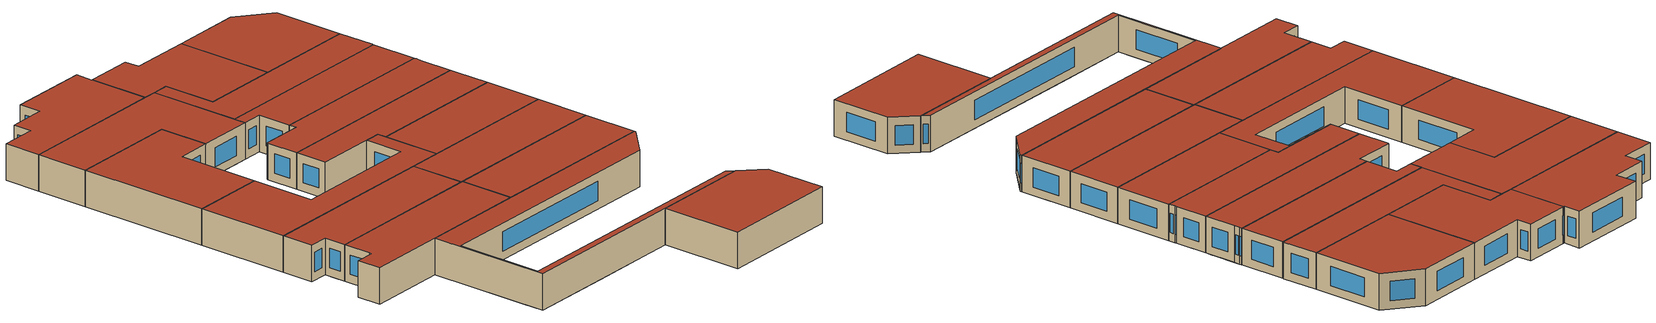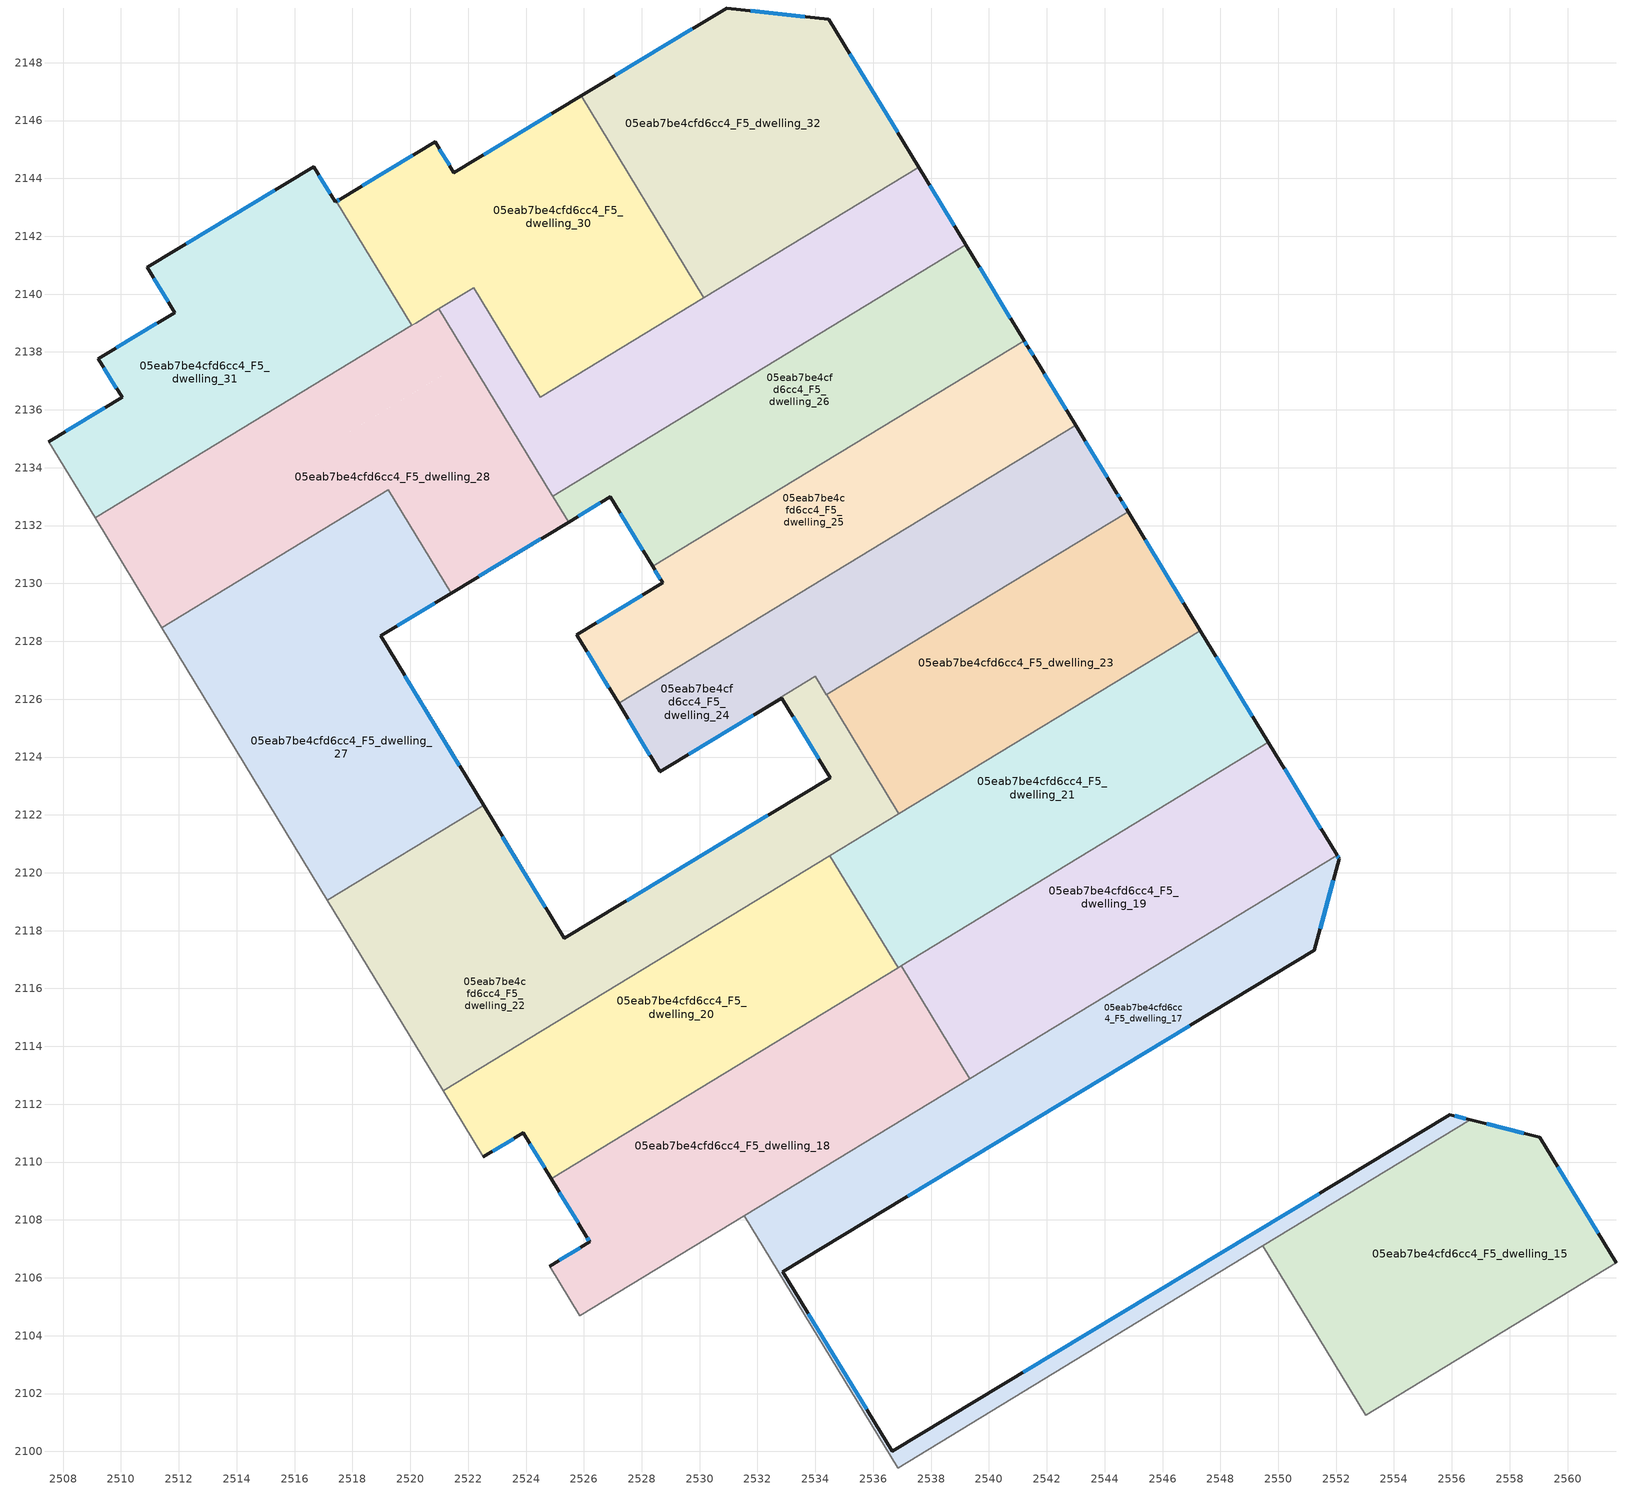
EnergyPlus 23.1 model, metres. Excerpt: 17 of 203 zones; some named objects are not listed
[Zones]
05eab7be4cfd6cc4_F5_dwelling_15
 floor to 05eab7be4cfd6cc4_F4_dwelling_16 (EU_floor_Construction): 2559.04,2110.85 2561.68,2106.51 2554.6,2102.2 2551.04,2108.05 2556.64,2111.46 z15
 floor to 05eab7be4cfd6cc4_F4_dwelling_14 (EU_floor_Construction): 2551.04,2108.05 2554.6,2102.2 2553.03,2101.25 2549.47,2107.1 z15
 wall outside (EU_wall_Construction): 2561.68,2106.51 2559.04,2110.85 2556.64,2111.46 z15:18
 wall to 05eab7be4cfd6cc4_F5_dwelling_14 (EU_wall_Construction): 2549.47,2107.1 2553.03,2101.25 z15:18
 wall to 05eab7be4cfd6cc4_F5_dwelling_13 (EU_wall_Construction): 2553.03,2101.25 2561.68,2106.51 z15:18
 wall to 05eab7be4cfd6cc4_F5_dwelling_17 (EU_wall_Construction): 2556.64,2111.46 2549.47,2107.1 z15:18
 window (EU_Window_Construction): 2558.48,2111 2557.21,2111.32 / 2561.06,2107.53 2559.66,2109.83 z15.7:17.3
 roof outside (EU_roof_Construction): 2561.68,2106.51 2559.04,2110.85 2556.64,2111.46 2549.47,2107.1 2553.03,2101.25 z18
05eab7be4cfd6cc4_F5_dwelling_17
 floor to 05eab7be4cfd6cc4_F4_dwelling_17 (EU_floor_Construction): 2535.8,2107.98 2532.87,2106.22 2535.95,2101.16 2535.84,2101.09 2532.16,2107.13 z15
 floor to 05eab7be4cfd6cc4_F4_dwelling_16 (EU_floor_Construction): 2556.64,2111.46 2551.04,2108.06 2550.76,2108.51 2555.94,2111.64 z15
 floor to 05eab7be4cfd6cc4_F4_dwelling_19 (EU_floor_Construction): 2552.03,2120.6 2552.1,2120.49 2551.25,2117.32 2538.61,2109.69 2537.39,2111.7 z15
 floor to 05eab7be4cfd6cc4_F4_dwelling_18 (EU_floor_Construction): 2537.39,2111.7 2538.61,2109.69 2535.8,2107.98 2532.16,2107.13 2531.55,2108.15 z15
 floor to 05eab7be4cfd6cc4_F4_dwelling_14 (EU_floor_Construction): 2550.76,2108.51 2551.04,2108.06 2542.78,2103.03 2542.48,2103.51 z15
 floor to 05eab7be4cfd6cc4_F4_dwelling_15 (EU_floor_Construction): 2542.48,2103.51 2542.78,2103.03 2536.85,2099.43 2535.84,2101.09 2535.95,2101.16 2536.66,2100 z15
 wall outside (EU_wall_Construction): 2556.64,2111.46 2555.94,2111.64 2536.66,2100 2532.87,2106.22 2551.25,2117.32 2552.1,2120.49 2552.03,2120.6 z15:18
 wall to 05eab7be4cfd6cc4_F5_dwelling_16 (EU_wall_Construction): 2531.55,2108.15 2536.85,2099.43 z15:18
 wall to 05eab7be4cfd6cc4_F5_dwelling_14 (EU_wall_Construction): 2536.85,2099.43 2549.47,2107.1 z15:18
 wall to 05eab7be4cfd6cc4_F5_dwelling_19 (EU_wall_Construction): 2552.03,2120.6 2539.34,2112.88 z15:18
 wall to 05eab7be4cfd6cc4_F5_dwelling_18 (EU_wall_Construction): 2539.34,2112.88 2531.55,2108.15 z15:18
 window (EU_Window_Construction): 2552.08,2120.52 2552.05,2120.58 / 2551.45,2118.06 2551.9,2119.74 / 2537.19,2108.82 2546.93,2114.71 / 2535.77,2101.46 2533.76,2104.76 / 2551.41,2108.91 2541.19,2102.73 / 2556.48,2111.51 2556.1,2111.6 z15.7:17.3
 roof outside (EU_roof_Construction): 2556.64,2111.46 2555.94,2111.64 2536.66,2100 2532.87,2106.22 2551.25,2117.32 2552.1,2120.49 2552.03,2120.6 2531.55,2108.15 2536.85,2099.43 z18
05eab7be4cfd6cc4_F5_dwelling_18
 floor to 05eab7be4cfd6cc4_F4_dwelling_18 (EU_floor_Construction): 2535.02,2115.6 2537.39,2111.7 2528.43,2106.25 2525.36,2105.53 2524.82,2106.41 2526.2,2107.24 2526.09,2107.43 2524.87,2109.43 z15
 floor to 05eab7be4cfd6cc4_F4_dwelling_19 (EU_floor_Construction): 2536.96,2116.78 2539.34,2112.88 2537.39,2111.7 2535.02,2115.6 z15
 floor to 05eab7be4cfd6cc4_F4_dwelling_17 (EU_floor_Construction): 2528.43,2106.25 2525.87,2104.69 2525.36,2105.53 z15
 wall outside (EU_wall_Construction): 2524.87,2109.43 2526.09,2107.43 2526.2,2107.24 2524.82,2106.41 z15:18
 wall to 05eab7be4cfd6cc4_F5_dwelling_19 (EU_wall_Construction): 2539.34,2112.88 2536.96,2116.78 z15:18
 wall adiabatic (EU_wall_Construction): 2524.82,2106.41 2525.87,2104.69 z15:18
 wall to 05eab7be4cfd6cc4_F5_dwelling_16 (EU_wall_Construction): 2525.87,2104.69 2531.55,2108.15 z15:18
 wall to 05eab7be4cfd6cc4_F5_dwelling_20 (EU_wall_Construction): 2536.86,2116.72 2524.87,2109.43 z15:18
 wall to 05eab7be4cfd6cc4_F5_dwelling_21 (EU_wall_Construction): 2536.96,2116.78 2536.86,2116.72 z15:18
 window (EU_Window_Construction): 2525.88,2107.04 2525.15,2106.6 / 2526.11,2107.39 2526.17,2107.28 / 2525.15,2108.96 2525.8,2107.9 z15.7:17.3
 roof outside (EU_roof_Construction): 2539.34,2112.88 2536.96,2116.78 2524.87,2109.43 2526.09,2107.43 2526.2,2107.24 2524.82,2106.41 2525.87,2104.69 z18
05eab7be4cfd6cc4_F5_dwelling_19
 floor to 05eab7be4cfd6cc4_F4_dwelling_19 (EU_floor_Construction): 2551.52,2121.44 2552.03,2120.6 2539.34,2112.88 2536.96,2116.78 2537.11,2116.87 2538.97,2113.8 z15
 floor to 05eab7be4cfd6cc4_F4_dwelling_20 (EU_floor_Construction): 2549.66,2124.5 2551.52,2121.44 2538.97,2113.8 2537.11,2116.87 z15
 wall outside (EU_wall_Construction): 2552.03,2120.6 2549.66,2124.5 z15:18
 wall to 05eab7be4cfd6cc4_F5_dwelling_21 (EU_wall_Construction): 2549.66,2124.5 2536.96,2116.78 z15:18
 window (EU_Window_Construction): 2551.47,2121.52 2550.22,2123.59 z15.7:17.3
 roof outside (EU_roof_Construction): 2552.03,2120.6 2549.66,2124.5 2536.96,2116.78 2539.34,2112.88 z18
05eab7be4cfd6cc4_F5_dwelling_20
 floor to 05eab7be4cfd6cc4_F4_dwelling_21 (EU_floor_Construction): 2534.38,2120.51 2536.26,2117.4 2524.4,2110.19 2523.91,2111.01 2522.53,2110.18 2521.14,2112.46 z15
 floor adiabatic (EU_floor_Construction): 2534.51,2120.59 2536.86,2116.72 2524.87,2109.43 2524.4,2110.19 2536.26,2117.4 2534.38,2120.51 z15
 wall outside (EU_wall_Construction): 2522.53,2110.18 2523.91,2111.01 2524.87,2109.43 z15:18
 wall adiabatic (EU_wall_Construction): 2521.14,2112.46 2522.53,2110.18 z15:18
 wall to 05eab7be4cfd6cc4_F5_dwelling_21 (EU_wall_Construction): 2536.86,2116.72 2534.51,2120.59 z15:18
 wall to 05eab7be4cfd6cc4_F5_dwelling_22 (EU_wall_Construction): 2534.51,2120.59 2521.14,2112.46 z15:18
 window (EU_Window_Construction): 2522.85,2110.37 2523.58,2110.81 / 2524.13,2110.64 2524.64,2109.8 z15.7:17.3
 roof outside (EU_roof_Construction): 2536.86,2116.72 2534.51,2120.59 2521.14,2112.46 2522.53,2110.18 2523.91,2111.01 2524.87,2109.43 z18
05eab7be4cfd6cc4_F5_dwelling_21
 floor to 05eab7be4cfd6cc4_F4_dwelling_20 (EU_floor_Construction): 2549.2,2125.27 2549.66,2124.5 2537.11,2116.87 2536.64,2117.63 z15
 floor adiabatic (EU_floor_Construction): 2547.31,2128.37 2549.2,2125.27 2536.39,2117.48 2534.51,2120.59 z15
 floor to 05eab7be4cfd6cc4_F4_dwelling_19 (EU_floor_Construction): 2536.64,2117.63 2537.11,2116.87 2536.96,2116.78 2536.86,2116.72 2536.39,2117.48 z15
 wall outside (EU_wall_Construction): 2549.66,2124.5 2547.31,2128.37 z15:18
 wall to 05eab7be4cfd6cc4_F5_dwelling_23 (EU_wall_Construction): 2547.31,2128.37 2536.89,2122.03 z15:18
 wall to 05eab7be4cfd6cc4_F5_dwelling_22 (EU_wall_Construction): 2536.89,2122.03 2534.51,2120.59 z15:18
 window (EU_Window_Construction): 2549.11,2125.41 2547.86,2127.46 z15.7:17.3
 roof outside (EU_roof_Construction): 2549.66,2124.5 2547.31,2128.37 2534.51,2120.59 2536.86,2116.72 2536.96,2116.78 z18
05eab7be4cfd6cc4_F5_dwelling_22
 floor to 05eab7be4cfd6cc4_F4_dwelling_23 (EU_floor_Construction): 2534,2126.79 2536.51,2122.65 2520.77,2113.07 2519.5,2115.16 2524.89,2118.44 2525.32,2117.74 2534.52,2123.29 2532.82,2126.07 z15
 floor to 05eab7be4cfd6cc4_F4_dwelling_25 (EU_floor_Construction): 2532.82,2126.07 2532.84,2126.03 2528.63,2123.49 2528.62,2123.51 z15
 floor to 05eab7be4cfd6cc4_F4_dwelling_27 (EU_floor_Construction): 2522.53,2122.33 2524.89,2118.44 2519.5,2115.16 2517.14,2119.05 z15
 floor adiabatic (EU_floor_Construction): 2536.51,2122.65 2536.89,2122.04 2521.14,2112.46 2520.77,2113.07 z15
 wall outside (EU_wall_Construction): 2532.84,2126.03 2534.52,2123.29 2525.32,2117.74 2522.53,2122.33 / 2532.84,2126.03 2528.63,2123.49 2528.62,2123.51 z15:18
 wall to 05eab7be4cfd6cc4_F5_dwelling_24 (EU_wall_Construction): 2534.39,2126.15 2534,2126.79 2528.62,2123.51 z15:18
 wall adiabatic (EU_wall_Construction): 2517.14,2119.05 2521.14,2112.46 z15:18
 wall to 05eab7be4cfd6cc4_F5_dwelling_27 (EU_wall_Construction): 2522.53,2122.33 2517.14,2119.05 z15:18
 wall to 05eab7be4cfd6cc4_F5_dwelling_23 (EU_wall_Construction): 2536.89,2122.04 2534.39,2126.15 z15:18
 window (EU_Window_Construction): 2524.67,2118.81 2523.19,2121.25 / 2532.36,2121.99 2527.48,2119.04 / 2533.24,2125.39 2534.12,2123.93 / 2531.85,2125.44 2529.62,2124.09 z15.7:17.3
 roof outside (EU_roof_Construction): 2536.89,2122.04 2534,2126.79 2528.62,2123.51 2528.63,2123.49 2532.84,2126.03 2534.52,2123.29 2525.32,2117.74 2522.53,2122.33 2517.14,2119.05 2521.14,2112.46 z18
05eab7be4cfd6cc4_F5_dwelling_23
 floor to 05eab7be4cfd6cc4_F4_dwelling_23 (EU_floor_Construction): 2536.56,2127.47 2538.69,2123.97 2536.51,2122.65 2534.39,2126.15 z15
 floor adiabatic (EU_floor_Construction): 2544.81,2132.48 2547.31,2128.37 2536.89,2122.04 2536.51,2122.65 2538.69,2123.97 2536.56,2127.47 z15
 wall outside (EU_wall_Construction): 2547.31,2128.37 2544.81,2132.48 z15:18
 wall to 05eab7be4cfd6cc4_F5_dwelling_24 (EU_wall_Construction): 2544.81,2132.48 2534.39,2126.15 z15:18
 window (EU_Window_Construction): 2546.72,2129.34 2545.4,2131.52 z15.7:17.3
 roof outside (EU_roof_Construction): 2547.31,2128.37 2544.81,2132.48 2534.39,2126.15 2536.89,2122.04 z18
05eab7be4cfd6cc4_F5_dwelling_24
 floor to 05eab7be4cfd6cc4_F4_dwelling_24 (EU_floor_Construction): 2544.04,2133.74 2544.81,2132.48 2536.56,2127.47 2535.79,2128.73 z15
 floor to 05eab7be4cfd6cc4_F4_dwelling_23 (EU_floor_Construction): 2535.79,2128.73 2536.56,2127.47 2534.39,2126.15 2534,2126.79 2532.82,2126.07 2532.45,2126.69 z15
 floor to 05eab7be4cfd6cc4_F4_dwelling_25 (EU_floor_Construction): 2543,2135.46 2544.04,2133.74 2532.45,2126.69 2532.82,2126.07 2528.62,2123.51 2527.2,2125.85 z15
 wall outside (EU_wall_Construction): 2527.2,2125.85 2528.62,2123.51 / 2544.81,2132.48 2544.52,2132.95 2544.42,2133.12 2543,2135.46 z15:18
 wall to 05eab7be4cfd6cc4_F5_dwelling_25 (EU_wall_Construction): 2543,2135.46 2527.2,2125.85 z15:18
 window (EU_Window_Construction): 2527.53,2125.3 2528.28,2124.06 / 2544.09,2133.67 2543.33,2134.91 / 2544.5,2132.99 2544.44,2133.08 / 2544.74,2132.59 2544.59,2132.84 z15.7:17.3
 roof outside (EU_roof_Construction): 2544.81,2132.48 2544.52,2132.95 2544.42,2133.12 2543,2135.46 2527.2,2125.85 2528.62,2123.51 2534,2126.79 2534.39,2126.15 z18
05eab7be4cfd6cc4_F5_dwelling_25
 floor to 05eab7be4cfd6cc4_F4_dwelling_25 (EU_floor_Construction): 2542.66,2136.01 2543,2135.46 2527.2,2125.85 2526.71,2126.66 2542.51,2136.27 2542.58,2136.15 z15
 floor to 05eab7be4cfd6cc4_F4_dwelling_26 (EU_floor_Construction): 2541.56,2137.82 2542.51,2136.27 2526.71,2126.66 2525.78,2128.19 2525.76,2128.22 2528.72,2130.02 2528.38,2130.59 2541.22,2138.39 2541.26,2138.32 2541.34,2138.18 z15
 wall outside (EU_wall_Construction): 2528.38,2130.59 2528.72,2130.02 2525.76,2128.22 2525.78,2128.19 2527.2,2125.85 / 2543,2135.46 2541.58,2137.8 2541.34,2138.18 2541.22,2138.39 z15:18
 wall to 05eab7be4cfd6cc4_F5_dwelling_26 (EU_wall_Construction): 2541.22,2138.39 2528.38,2130.59 z15:18
 window (EU_Window_Construction): 2528.46,2130.45 2528.64,2130.15 / 2541.31,2138.23 2541.25,2138.34 / 2541.52,2137.89 2541.4,2138.09 / 2542.67,2136.01 2541.91,2137.25 / 2526.11,2127.64 2526.86,2126.4 / 2528.03,2129.59 2526.45,2128.64 z15.7:17.3
 roof outside (EU_roof_Construction): 2543,2135.46 2541.58,2137.8 2541.34,2138.18 2541.22,2138.39 2528.38,2130.59 2528.72,2130.02 2525.76,2128.22 2525.78,2128.19 2527.2,2125.85 z18
05eab7be4cfd6cc4_F5_dwelling_26
 floor to 05eab7be4cfd6cc4_F4_dwelling_29 (EU_floor_Construction): 2539.2,2141.7 2540.54,2139.5 2527.7,2131.7 2526.91,2133 2525.47,2132.12 2524.92,2133.02 z15
 floor to 05eab7be4cfd6cc4_F4_dwelling_26 (EU_floor_Construction): 2540.54,2139.5 2541.22,2138.39 2528.38,2130.59 2527.7,2131.7 z15
 wall outside (EU_wall_Construction): 2525.47,2132.12 2526.91,2133 2528.38,2130.59 / 2541.22,2138.39 2539.2,2141.7 z15:18
 wall to 05eab7be4cfd6cc4_F5_dwelling_29 (EU_wall_Construction): 2539.2,2141.7 2524.92,2133.02 z15:18
 wall to 05eab7be4cfd6cc4_F5_dwelling_28 (EU_wall_Construction): 2524.92,2133.02 2525.47,2132.12 z15:18
 window (EU_Window_Construction): 2525.81,2132.33 2526.57,2132.79 / 2540.74,2139.17 2539.68,2140.93 / 2527.26,2132.43 2528.03,2131.15 z15.7:17.3
 roof outside (EU_roof_Construction): 2541.22,2138.39 2539.2,2141.7 2524.92,2133.02 2525.47,2132.12 2526.91,2133 2528.38,2130.59 z18
05eab7be4cfd6cc4_F5_dwelling_27
 floor to 05eab7be4cfd6cc4_F4_dwelling_27 (EU_floor_Construction): 2521.33,2129.61 2518.97,2128.19 2522.53,2122.33 2517.14,2119.05 2512.39,2126.86 z15
 floor to 05eab7be4cfd6cc4_F4_dwelling_28 (EU_floor_Construction): 2519.24,2133.24 2521.41,2129.66 2521.33,2129.61 2512.39,2126.86 2511.41,2128.47 z15
 wall outside (EU_wall_Construction): 2522.53,2122.33 2518.97,2128.19 2521.41,2129.66 z15:18
 wall to 05eab7be4cfd6cc4_F5_dwelling_28 (EU_wall_Construction): 2521.41,2129.66 2519.24,2133.24 2511.41,2128.47 z15:18
 wall adiabatic (EU_wall_Construction): 2511.41,2128.47 2517.14,2119.05 z15:18
 window (EU_Window_Construction): 2519.55,2128.54 2520.84,2129.32 / 2521.7,2123.71 2519.81,2126.81 z15.7:17.3
 roof outside (EU_roof_Construction): 2522.53,2122.33 2518.97,2128.19 2521.41,2129.66 2519.24,2133.24 2511.41,2128.47 2517.14,2119.05 z18
05eab7be4cfd6cc4_F5_dwelling_28
 floor to 05eab7be4cfd6cc4_F4_dwelling_28 (EU_floor_Construction): 2521.03,2137.15 2524.46,2131.51 2521.41,2129.66 2519.24,2133.24 2511.41,2128.47 2510.16,2130.54 z15
 floor to 05eab7be4cfd6cc4_F4_dwelling_31 (EU_floor_Construction): 2516.59,2136.81 2517.64,2135.08 2510.16,2130.54 2509.11,2132.26 z15
 floor to 05eab7be4cfd6cc4_F4_dwelling_29 (EU_floor_Construction): 2522.04,2137.76 2524.9,2133.06 2524.92,2133.02 2525.47,2132.12 2524.46,2131.51 2521.03,2137.15 z15
 floor to 05eab7be4cfd6cc4_F4_dwelling_33 (EU_floor_Construction): 2520.99,2139.49 2522.04,2137.76 2517.64,2135.08 2516.59,2136.81 2520.12,2138.96 2520.18,2139 z15
 wall outside (EU_wall_Construction): 2521.41,2129.66 2525.47,2132.12 z15:18
 wall adiabatic (EU_wall_Construction): 2509.11,2132.26 2511.41,2128.47 z15:18
 wall to 05eab7be4cfd6cc4_F5_dwelling_31 (EU_wall_Construction): 2520.05,2138.92 2509.11,2132.26 z15:18
 wall to 05eab7be4cfd6cc4_F5_dwelling_29 (EU_wall_Construction): 2524.92,2133.02 2524.9,2133.06 2520.99,2139.49 z15:18
 wall to 05eab7be4cfd6cc4_F5_dwelling_30 (EU_wall_Construction): 2520.99,2139.49 2520.18,2139 2520.05,2138.92 z15:18
 window (EU_Window_Construction): 2522.36,2130.24 2524.52,2131.55 z15.7:17.3
 roof outside (EU_roof_Construction): 2525.47,2132.12 2520.99,2139.49 2509.11,2132.26 2511.41,2128.47 2519.24,2133.24 2521.41,2129.66 z18
05eab7be4cfd6cc4_F5_dwelling_29
 floor to 05eab7be4cfd6cc4_F4_dwelling_29 (EU_floor_Construction): 2538.55,2142.77 2539.2,2141.7 2524.92,2133.02 2524.9,2133.06 2522.04,2137.76 2523.12,2138.42 2523.24,2138.49 2525.47,2134.82 z15
 floor to 05eab7be4cfd6cc4_F4_dwelling_30 (EU_floor_Construction): 2537.57,2144.38 2538.55,2142.78 2525.47,2134.82 2523.24,2138.49 2524.49,2136.43 z15
 floor to 05eab7be4cfd6cc4_F4_dwelling_32 (EU_floor_Construction): 2522.19,2140.22 2523.24,2138.49 2523.2,2138.47 2522.16,2140.19 z15
 floor to 05eab7be4cfd6cc4_F4_dwelling_33 (EU_floor_Construction): 2522.16,2140.19 2523.2,2138.47 2523.12,2138.42 2522.04,2137.76 2520.99,2139.49 z15
 wall outside (EU_wall_Construction): 2539.2,2141.7 2539.18,2141.75 2537.57,2144.38 z15:18
 wall to 05eab7be4cfd6cc4_F5_dwelling_30 (EU_wall_Construction): 2530.15,2139.87 2524.49,2136.43 2522.19,2140.22 2520.99,2139.49 z15:18
 wall to 05eab7be4cfd6cc4_F5_dwelling_32 (EU_wall_Construction): 2537.57,2144.38 2530.15,2139.87 z15:18
 window (EU_Window_Construction): 2538.8,2142.37 2537.95,2143.77 z15.7:17.3
 roof outside (EU_roof_Construction): 2539.2,2141.7 2539.18,2141.75 2537.57,2144.38 2524.49,2136.43 2522.19,2140.22 2520.99,2139.49 2524.9,2133.06 2524.92,2133.02 z18
05eab7be4cfd6cc4_F5_dwelling_30
 floor to 05eab7be4cfd6cc4_F4_dwelling_32 (EU_floor_Construction): 2525.91,2146.85 2528.9,2141.93 2523.24,2138.49 2522.19,2140.22 2522.16,2140.19 2520.97,2142.15 2522.27,2142.95 2521.51,2144.2 z15
 floor to 05eab7be4cfd6cc4_F4_dwelling_30 (EU_floor_Construction): 2528.9,2141.93 2530.15,2139.87 2524.49,2136.43 2523.24,2138.49 z15
 floor to 05eab7be4cfd6cc4_F4_dwelling_33 (EU_floor_Construction): 2520.86,2145.27 2522.26,2142.94 2520.97,2142.15 2522.16,2140.19 2520.18,2139 2520.05,2138.92 2517.45,2143.21 2517.57,2143.28 z15
 wall outside (EU_wall_Construction): 2525.91,2146.85 2521.51,2144.2 2520.86,2145.27 2517.57,2143.28 2517.45,2143.21 z15:18
 wall to 05eab7be4cfd6cc4_F5_dwelling_32 (EU_wall_Construction): 2530.15,2139.87 2525.91,2146.85 z15:18
 wall to 05eab7be4cfd6cc4_F5_dwelling_31 (EU_wall_Construction): 2517.45,2143.21 2520.05,2138.92 z15:18
 window (EU_Window_Construction): 2520.09,2144.8 2518.34,2143.75 / 2521.36,2144.45 2521.01,2145.02 / 2524.87,2146.23 2522.54,2144.82 / 2517.54,2143.27 2517.48,2143.23 z15.7:17.3
 roof outside (EU_roof_Construction): 2530.15,2139.87 2525.91,2146.85 2521.51,2144.2 2520.86,2145.27 2517.57,2143.28 2517.45,2143.21 2520.05,2138.92 2520.18,2139 2522.19,2140.22 2524.49,2136.43 z18
05eab7be4cfd6cc4_F5_dwelling_31
 floor to 05eab7be4cfd6cc4_F4_dwelling_31 (EU_floor_Construction): 2513.23,2142.33 2516.59,2136.81 2509.11,2132.26 2507.51,2134.9 2510.04,2136.43 2509.22,2137.77 2511.86,2139.36 2510.91,2140.92 z15
 floor to 05eab7be4cfd6cc4_F4_dwelling_33 (EU_floor_Construction): 2517.45,2143.21 2520.05,2138.92 2516.59,2136.81 2513.23,2142.33 2516.67,2144.4 2517.41,2143.18 z15
 wall outside (EU_wall_Construction): 2517.45,2143.21 2517.41,2143.18 2516.67,2144.4 2510.91,2140.92 2511.86,2139.36 2509.22,2137.77 2510.04,2136.43 2507.51,2134.9 z15:18
 wall adiabatic (EU_wall_Construction): 2507.51,2134.9 2509.11,2132.26 z15:18
 window (EU_Window_Construction): 2509.44,2136.07 2508.1,2135.26 / 2509.41,2137.46 2509.84,2136.74 / 2511.24,2138.99 2509.84,2138.14 / 2511.13,2140.55 2511.63,2139.73 / 2515.32,2143.59 2512.26,2141.74 / 2517.23,2143.47 2516.84,2144.12 z15.7:17.3
 roof outside (EU_roof_Construction): 2520.05,2138.92 2517.45,2143.21 2517.41,2143.18 2516.67,2144.4 2510.91,2140.92 2511.86,2139.36 2509.22,2137.77 2510.04,2136.43 2507.51,2134.9 2509.11,2132.26 z18
05eab7be4cfd6cc4_F5_dwelling_32
 floor to 05eab7be4cfd6cc4_F4_dwelling_30 (EU_floor_Construction): 2536.32,2146.45 2537.57,2144.38 2530.15,2139.87 2528.9,2141.93 z15
 floor to 05eab7be4cfd6cc4_F4_dwelling_32 (EU_floor_Construction): 2534.46,2149.5 2536.32,2146.45 2528.9,2141.93 2525.91,2146.85 2530.93,2149.89 z15
 wall outside (EU_wall_Construction): 2537.57,2144.38 2534.46,2149.5 2530.93,2149.89 2525.91,2146.85 z15:18
 window (EU_Window_Construction): 2529.75,2149.18 2527.09,2147.57 / 2533.63,2149.59 2531.76,2149.8 / 2536.84,2145.59 2535.19,2148.3 z15.7:17.3
 roof outside (EU_roof_Construction): 2537.57,2144.38 2534.46,2149.5 2530.93,2149.89 2525.91,2146.85 2530.15,2139.87 z18
[Building]
EU S2 Campaign: North Axis=0; Terrain=City; Solar Distribution=FullExterior
[Site:Location]
Budapest.Ferenc.Liszt.Intl.AP: Latitude=47.437; Longitude=19.256; Time Zone=1; Elevation=185
[SizingPeriod:WeatherFileDays]
AnnualSizingPeriod: Begin Month=1; Begin Day of Month=1; End Month=12; End Day of Month=31; Day of Week for Start Day=Monday; Use Weather File Daylight Saving Period=No; Use Weather File Rain and Snow Indicators=No
[MATERIAL]
EU_InternalMass_Material: Roughness=MediumRough; Thickness=0.1; Conductivity=1; Density=1800; Specific Heat=900; Thermal Absorptance=0.9; Solar Absorptance=0.7; Visible Absorptance=0.7
[MATERIAL:NOMASS] Roughness=MediumRough; Thermal Absorptance=0.9; Solar Absorptance=0.7; Visible Absorptance=0.7
Name | Thermal Resistance
EU_wall_NoMass | 0.832559
EU_roof_NoMass | 1.39638
EU_floor_NoMass | 0.872794
[WINDOWMATERIAL:SIMPLEGLAZINGSYSTEM]
EU_Window_SimpleGlazing: UFactor=2.79869; Solar Heat Gain Coefficient=0.75; Visible Transmittance=0.75
[CONSTRUCTION]
EU_wall_Construction: EU_wall_NoMass
EU_roof_Construction: EU_roof_NoMass
EU_floor_Construction: EU_floor_NoMass
EU_Window_Construction: EU_Window_SimpleGlazing
EU_InternalMass_Construction: EU_InternalMass_Material
[ZONE] Type=1; Multiplier=1; Ceiling Height=autocalculate; Floor Area=autocalculate; Part of Total Floor Area=Yes
Name | Volume
05eab7be4cfd6cc4_F5_dwelling_15 | 203.472
05eab7be4cfd6cc4_F5_dwelling_17 | 203.461
05eab7be4cfd6cc4_F5_dwelling_18 | 203.495
05eab7be4cfd6cc4_F5_dwelling_19 | 203.513
05eab7be4cfd6cc4_F5_dwelling_20 | 203.446
05eab7be4cfd6cc4_F5_dwelling_21 | 203.455
05eab7be4cfd6cc4_F5_dwelling_22 | 244.239
05eab7be4cfd6cc4_F5_dwelling_23 | 176.078
05eab7be4cfd6cc4_F5_dwelling_24 | 179.121
05eab7be4cfd6cc4_F5_dwelling_25 | 183.638
05eab7be4cfd6cc4_F5_dwelling_26 | 179.919
05eab7be4cfd6cc4_F5_dwelling_27 | 244.572
05eab7be4cfd6cc4_F5_dwelling_28 | 244.441
05eab7be4cfd6cc4_F5_dwelling_29 | 175.969
05eab7be4cfd6cc4_F5_dwelling_30 | 205.757
05eab7be4cfd6cc4_F5_dwelling_31 | 201.22
05eab7be4cfd6cc4_F5_dwelling_32 | 203.498
[INTERNALMASS] Construction=EU_InternalMass_Construction
Name | Zone or ZoneList | Surface Area
05eab7be4cfd6cc4_F5_dwelling_15_EU_InternalMass | 05eab7be4cfd6cc4_F5_dwelling_15 | 67.8269
05eab7be4cfd6cc4_F5_dwelling_17_EU_InternalMass | 05eab7be4cfd6cc4_F5_dwelling_17 | 67.8307
05eab7be4cfd6cc4_F5_dwelling_18_EU_InternalMass | 05eab7be4cfd6cc4_F5_dwelling_18 | 67.8299
05eab7be4cfd6cc4_F5_dwelling_19_EU_InternalMass | 05eab7be4cfd6cc4_F5_dwelling_19 | 67.8379
05eab7be4cfd6cc4_F5_dwelling_20_EU_InternalMass | 05eab7be4cfd6cc4_F5_dwelling_20 | 67.8146
05eab7be4cfd6cc4_F5_dwelling_21_EU_InternalMass | 05eab7be4cfd6cc4_F5_dwelling_21 | 67.8237
05eab7be4cfd6cc4_F5_dwelling_22_EU_InternalMass | 05eab7be4cfd6cc4_F5_dwelling_22 | 81.4047
05eab7be4cfd6cc4_F5_dwelling_23_EU_InternalMass | 05eab7be4cfd6cc4_F5_dwelling_23 | 58.6837
05eab7be4cfd6cc4_F5_dwelling_24_EU_InternalMass | 05eab7be4cfd6cc4_F5_dwelling_24 | 59.7166
05eab7be4cfd6cc4_F5_dwelling_25_EU_InternalMass | 05eab7be4cfd6cc4_F5_dwelling_25 | 61.205
05eab7be4cfd6cc4_F5_dwelling_26_EU_InternalMass | 05eab7be4cfd6cc4_F5_dwelling_26 | 59.96
05eab7be4cfd6cc4_F5_dwelling_27_EU_InternalMass | 05eab7be4cfd6cc4_F5_dwelling_27 | 81.5327
05eab7be4cfd6cc4_F5_dwelling_28_EU_InternalMass | 05eab7be4cfd6cc4_F5_dwelling_28 | 81.4799
05eab7be4cfd6cc4_F5_dwelling_29_EU_InternalMass | 05eab7be4cfd6cc4_F5_dwelling_29 | 58.6762
05eab7be4cfd6cc4_F5_dwelling_30_EU_InternalMass | 05eab7be4cfd6cc4_F5_dwelling_30 | 68.5845
05eab7be4cfd6cc4_F5_dwelling_31_EU_InternalMass | 05eab7be4cfd6cc4_F5_dwelling_31 | 67.0722
05eab7be4cfd6cc4_F5_dwelling_32_EU_InternalMass | 05eab7be4cfd6cc4_F5_dwelling_32 | 67.836
[OTHEREQUIPMENT] Fuel Type=Electricity; Design Level Calculation Method=Watts/Area; Power per Zone Floor Area=1; Fraction Latent=0; Fraction Radiant=0; Fraction Lost=0; Carbon Dioxide Generation Rate=0; EndUse Subcategory=EU_Step8_InternalGains
Name | Zone or ZoneList or Space or SpaceList | Schedule
EU_Step8_InternalGain_05eab7be4cfd6cc4_F5_dwelling_15_f000 | 05eab7be4cfd6cc4_F5_dwelling_15 | EU_Step8_GainSchedule_05eab7be4cfd6cc4_F5_dwelling_15_f000
EU_Step8_InternalGain_05eab7be4cfd6cc4_F5_dwelling_17_f000 | 05eab7be4cfd6cc4_F5_dwelling_17 | EU_Step8_GainSchedule_05eab7be4cfd6cc4_F5_dwelling_17_f000
EU_Step8_InternalGain_05eab7be4cfd6cc4_F5_dwelling_18_f000 | 05eab7be4cfd6cc4_F5_dwelling_18 | EU_Step8_GainSchedule_05eab7be4cfd6cc4_F5_dwelling_18_f000
EU_Step8_InternalGain_05eab7be4cfd6cc4_F5_dwelling_19_f000 | 05eab7be4cfd6cc4_F5_dwelling_19 | EU_Step8_GainSchedule_05eab7be4cfd6cc4_F5_dwelling_19_f000
EU_Step8_InternalGain_05eab7be4cfd6cc4_F5_dwelling_20_f000 | 05eab7be4cfd6cc4_F5_dwelling_20 | EU_Step8_GainSchedule_05eab7be4cfd6cc4_F5_dwelling_20_f000
EU_Step8_InternalGain_05eab7be4cfd6cc4_F5_dwelling_21_f000 | 05eab7be4cfd6cc4_F5_dwelling_21 | EU_Step8_GainSchedule_05eab7be4cfd6cc4_F5_dwelling_21_f000
EU_Step8_InternalGain_05eab7be4cfd6cc4_F5_dwelling_22_f000 | 05eab7be4cfd6cc4_F5_dwelling_22 | EU_Step8_GainSchedule_05eab7be4cfd6cc4_F5_dwelling_22_f000
EU_Step8_InternalGain_05eab7be4cfd6cc4_F5_dwelling_23_f000 | 05eab7be4cfd6cc4_F5_dwelling_23 | EU_Step8_GainSchedule_05eab7be4cfd6cc4_F5_dwelling_23_f000
EU_Step8_InternalGain_05eab7be4cfd6cc4_F5_dwelling_24_f000 | 05eab7be4cfd6cc4_F5_dwelling_24 | EU_Step8_GainSchedule_05eab7be4cfd6cc4_F5_dwelling_24_f000
EU_Step8_InternalGain_05eab7be4cfd6cc4_F5_dwelling_25_f000 | 05eab7be4cfd6cc4_F5_dwelling_25 | EU_Step8_GainSchedule_05eab7be4cfd6cc4_F5_dwelling_25_f000
EU_Step8_InternalGain_05eab7be4cfd6cc4_F5_dwelling_26_f000 | 05eab7be4cfd6cc4_F5_dwelling_26 | EU_Step8_GainSchedule_05eab7be4cfd6cc4_F5_dwelling_26_f000
EU_Step8_InternalGain_05eab7be4cfd6cc4_F5_dwelling_27_f000 | 05eab7be4cfd6cc4_F5_dwelling_27 | EU_Step8_GainSchedule_05eab7be4cfd6cc4_F5_dwelling_27_f000
EU_Step8_InternalGain_05eab7be4cfd6cc4_F5_dwelling_28_f000 | 05eab7be4cfd6cc4_F5_dwelling_28 | EU_Step8_GainSchedule_05eab7be4cfd6cc4_F5_dwelling_28_f000
EU_Step8_InternalGain_05eab7be4cfd6cc4_F5_dwelling_29_f000 | 05eab7be4cfd6cc4_F5_dwelling_29 | EU_Step8_GainSchedule_05eab7be4cfd6cc4_F5_dwelling_29_f000
EU_Step8_InternalGain_05eab7be4cfd6cc4_F5_dwelling_30_f000 | 05eab7be4cfd6cc4_F5_dwelling_30 | EU_Step8_GainSchedule_05eab7be4cfd6cc4_F5_dwelling_30_f000
EU_Step8_InternalGain_05eab7be4cfd6cc4_F5_dwelling_31_f000 | 05eab7be4cfd6cc4_F5_dwelling_31 | EU_Step8_GainSchedule_05eab7be4cfd6cc4_F5_dwelling_31_f000
EU_Step8_InternalGain_05eab7be4cfd6cc4_F5_dwelling_32_f000 | 05eab7be4cfd6cc4_F5_dwelling_32 | EU_Step8_GainSchedule_05eab7be4cfd6cc4_F5_dwelling_32_f000
[ZONEVENTILATION:DESIGNFLOWRATE] Schedule=EU_AlwaysOn; Design Flow Rate Calculation Method=AirChanges/Hour; Air Changes per Hour=0.475469; Ventilation Type=Natural; Fan Pressure Rise=0; Fan Total Efficiency=1; Constant Term Coefficient=1; Temperature Term Coefficient=0; Velocity Term Coefficient=0; Velocity Squared Term Coefficient=0; Minimum Indoor Temperature=-100; Maximum Indoor Temperature=100; Delta Temperature=-100; Minimum Outdoor Temperature=-100; Maximum Outdoor Temperature=100; Maximum Wind Speed=40
Name | Zone or ZoneList or Space or SpaceList
EU_ConstantAir_05eab7be4cfd6cc4_F5_dwelling_15 | 05eab7be4cfd6cc4_F5_dwelling_15
EU_ConstantAir_05eab7be4cfd6cc4_F5_dwelling_17 | 05eab7be4cfd6cc4_F5_dwelling_17
EU_ConstantAir_05eab7be4cfd6cc4_F5_dwelling_18 | 05eab7be4cfd6cc4_F5_dwelling_18
EU_ConstantAir_05eab7be4cfd6cc4_F5_dwelling_19 | 05eab7be4cfd6cc4_F5_dwelling_19
EU_ConstantAir_05eab7be4cfd6cc4_F5_dwelling_20 | 05eab7be4cfd6cc4_F5_dwelling_20
EU_ConstantAir_05eab7be4cfd6cc4_F5_dwelling_21 | 05eab7be4cfd6cc4_F5_dwelling_21
EU_ConstantAir_05eab7be4cfd6cc4_F5_dwelling_22 | 05eab7be4cfd6cc4_F5_dwelling_22
EU_ConstantAir_05eab7be4cfd6cc4_F5_dwelling_23 | 05eab7be4cfd6cc4_F5_dwelling_23
EU_ConstantAir_05eab7be4cfd6cc4_F5_dwelling_24 | 05eab7be4cfd6cc4_F5_dwelling_24
EU_ConstantAir_05eab7be4cfd6cc4_F5_dwelling_25 | 05eab7be4cfd6cc4_F5_dwelling_25
EU_ConstantAir_05eab7be4cfd6cc4_F5_dwelling_26 | 05eab7be4cfd6cc4_F5_dwelling_26
EU_ConstantAir_05eab7be4cfd6cc4_F5_dwelling_27 | 05eab7be4cfd6cc4_F5_dwelling_27
EU_ConstantAir_05eab7be4cfd6cc4_F5_dwelling_28 | 05eab7be4cfd6cc4_F5_dwelling_28
EU_ConstantAir_05eab7be4cfd6cc4_F5_dwelling_29 | 05eab7be4cfd6cc4_F5_dwelling_29
EU_ConstantAir_05eab7be4cfd6cc4_F5_dwelling_30 | 05eab7be4cfd6cc4_F5_dwelling_30
EU_ConstantAir_05eab7be4cfd6cc4_F5_dwelling_31 | 05eab7be4cfd6cc4_F5_dwelling_31
EU_ConstantAir_05eab7be4cfd6cc4_F5_dwelling_32 | 05eab7be4cfd6cc4_F5_dwelling_32
[HVACTEMPLATE:ZONE:IDEALLOADSAIRSYSTEM] System Availability Schedule=EU_AlwaysOn; Maximum Heating Supply Air Temperature=50; Minimum Cooling Supply Air Temperature=13; Maximum Heating Supply Air Humidity Ratio=0.0156; Minimum Cooling Supply Air Humidity Ratio=0.0077; Heating Limit=NoLimit; Cooling Limit=NoLimit; Heating Availability Schedule=EU_AlwaysOn; Cooling Availability Schedule=EU_CoolingOff; Dehumidification Control Type=ConstantSensibleHeatRatio; Cooling Sensible Heat Ratio=0.7; Dehumidification Setpoint=60; Humidification Control Type=None; Humidification Setpoint=30; Outdoor Air Method=None; Outdoor Air Flow Rate per Person=0.00944; Outdoor Air Flow Rate per Zone Floor Area=0; Outdoor Air Flow Rate per Zone=0; Demand Controlled Ventilation Type=None; Outdoor Air Economizer Type=NoEconomizer; Heat Recovery Type=None; Sensible Heat Recovery Effectiveness=0.7; Latent Heat Recovery Effectiveness=0.65
Name | Template Thermostat
05eab7be4cfd6cc4_F5_dwelling_15 | EU_HeatOnly_05eab7be4cfd6cc4_F5_dwelling_15
05eab7be4cfd6cc4_F5_dwelling_17 | EU_HeatOnly_05eab7be4cfd6cc4_F5_dwelling_17
05eab7be4cfd6cc4_F5_dwelling_18 | EU_HeatOnly_05eab7be4cfd6cc4_F5_dwelling_18
05eab7be4cfd6cc4_F5_dwelling_19 | EU_HeatOnly_05eab7be4cfd6cc4_F5_dwelling_19
05eab7be4cfd6cc4_F5_dwelling_20 | EU_HeatOnly_05eab7be4cfd6cc4_F5_dwelling_20
05eab7be4cfd6cc4_F5_dwelling_21 | EU_HeatOnly_05eab7be4cfd6cc4_F5_dwelling_21
05eab7be4cfd6cc4_F5_dwelling_22 | EU_HeatOnly_05eab7be4cfd6cc4_F5_dwelling_22
05eab7be4cfd6cc4_F5_dwelling_23 | EU_HeatOnly_05eab7be4cfd6cc4_F5_dwelling_23
05eab7be4cfd6cc4_F5_dwelling_24 | EU_HeatOnly_05eab7be4cfd6cc4_F5_dwelling_24
05eab7be4cfd6cc4_F5_dwelling_25 | EU_HeatOnly_05eab7be4cfd6cc4_F5_dwelling_25
05eab7be4cfd6cc4_F5_dwelling_26 | EU_HeatOnly_05eab7be4cfd6cc4_F5_dwelling_26
05eab7be4cfd6cc4_F5_dwelling_27 | EU_HeatOnly_05eab7be4cfd6cc4_F5_dwelling_27
05eab7be4cfd6cc4_F5_dwelling_28 | EU_HeatOnly_05eab7be4cfd6cc4_F5_dwelling_28
05eab7be4cfd6cc4_F5_dwelling_29 | EU_HeatOnly_05eab7be4cfd6cc4_F5_dwelling_29
05eab7be4cfd6cc4_F5_dwelling_30 | EU_HeatOnly_05eab7be4cfd6cc4_F5_dwelling_30
05eab7be4cfd6cc4_F5_dwelling_31 | EU_HeatOnly_05eab7be4cfd6cc4_F5_dwelling_31
05eab7be4cfd6cc4_F5_dwelling_32 | EU_HeatOnly_05eab7be4cfd6cc4_F5_dwelling_32
[SIZING:ZONE] Zone Cooling Design Supply Air Temperature Input Method=SupplyAirTemperature; Zone Cooling Design Supply Air Temperature=13; Zone Heating Design Supply Air Temperature Input Method=SupplyAirTemperature; Zone Heating Design Supply Air Temperature=50; Zone Cooling Design Supply Air Humidity Ratio=0.008; Zone Heating Design Supply Air Humidity Ratio=0.008; Cooling Design Air Flow Method=DesignDay; Cooling Design Air Flow Rate=0; Cooling Minimum Air Flow per Zone Floor Area=0.000762; Cooling Minimum Air Flow=0; Cooling Minimum Air Flow Fraction=0.2; Heating Design Air Flow Method=DesignDay; Heating Design Air Flow Rate=0; Heating Maximum Air Flow per Zone Floor Area=0.002032; Heating Maximum Air Flow=0.141576; Heating Maximum Air Flow Fraction=0.3; Account for Dedicated Outdoor Air System=No; Dedicated Outdoor Air System Control Strategy=NeutralSupplyAir; Dedicated Outdoor Air Low Setpoint Temperature for Design=autosize; Dedicated Outdoor Air High Setpoint Temperature for Design=autosize; Zone Load Sizing Method=Sensible Load Only No Latent Load; Zone Latent Cooling Design Supply Air Humidity Ratio Input Method=HumidityRatioDifference; Zone Cooling Design Supply Air Humidity Ratio Difference=0.005; Zone Latent Heating Design Supply Air Humidity Ratio Input Method=HumidityRatioDifference; Zone Humidification Design Supply Air Humidity Ratio Difference=0.005
05eab7be4cfd6cc4_F5_dwelling_15; 05eab7be4cfd6cc4_F5_dwelling_17; 05eab7be4cfd6cc4_F5_dwelling_18; 05eab7be4cfd6cc4_F5_dwelling_19; 05eab7be4cfd6cc4_F5_dwelling_20; 05eab7be4cfd6cc4_F5_dwelling_21; 05eab7be4cfd6cc4_F5_dwelling_22; 05eab7be4cfd6cc4_F5_dwelling_23; 05eab7be4cfd6cc4_F5_dwelling_24; 05eab7be4cfd6cc4_F5_dwelling_25; 05eab7be4cfd6cc4_F5_dwelling_26; 05eab7be4cfd6cc4_F5_dwelling_27; 05eab7be4cfd6cc4_F5_dwelling_28; 05eab7be4cfd6cc4_F5_dwelling_29; 05eab7be4cfd6cc4_F5_dwelling_30; 05eab7be4cfd6cc4_F5_dwelling_31; 05eab7be4cfd6cc4_F5_dwelling_32
[SCHEDULE:CONSTANT]
Name | Hourly Value
EU_AlwaysOn | 1
EU_CoolingOff | 0
[SCHEDULE:FILE] Column Number=1; Rows to Skip at Top=0; Number of Hours of Data=8760; Column Separator=Comma; Interpolate to Timestep=No; Minutes per Item=60; Adjust Schedule for Daylight Savings=Yes
Name | File
EU_Step8_GainSchedule_05eab7be4cfd6cc4_F5_dwelling_15_f000 | ../../schedules/05eab7be4cfd6cc4/05eab7be4cfd6cc4_F5_dwelling_15_f000_gain.csv
EU_Step8_GainSchedule_05eab7be4cfd6cc4_F5_dwelling_17_f000 | ../../schedules/05eab7be4cfd6cc4/05eab7be4cfd6cc4_F5_dwelling_17_f000_gain.csv
EU_Step8_GainSchedule_05eab7be4cfd6cc4_F5_dwelling_18_f000 | ../../schedules/05eab7be4cfd6cc4/05eab7be4cfd6cc4_F5_dwelling_18_f000_gain.csv
EU_Step8_GainSchedule_05eab7be4cfd6cc4_F5_dwelling_19_f000 | ../../schedules/05eab7be4cfd6cc4/05eab7be4cfd6cc4_F5_dwelling_19_f000_gain.csv
EU_Step8_GainSchedule_05eab7be4cfd6cc4_F5_dwelling_20_f000 | ../../schedules/05eab7be4cfd6cc4/05eab7be4cfd6cc4_F5_dwelling_20_f000_gain.csv
EU_Step8_GainSchedule_05eab7be4cfd6cc4_F5_dwelling_21_f000 | ../../schedules/05eab7be4cfd6cc4/05eab7be4cfd6cc4_F5_dwelling_21_f000_gain.csv
EU_Step8_GainSchedule_05eab7be4cfd6cc4_F5_dwelling_22_f000 | ../../schedules/05eab7be4cfd6cc4/05eab7be4cfd6cc4_F5_dwelling_22_f000_gain.csv
EU_Step8_GainSchedule_05eab7be4cfd6cc4_F5_dwelling_23_f000 | ../../schedules/05eab7be4cfd6cc4/05eab7be4cfd6cc4_F5_dwelling_23_f000_gain.csv
EU_Step8_GainSchedule_05eab7be4cfd6cc4_F5_dwelling_24_f000 | ../../schedules/05eab7be4cfd6cc4/05eab7be4cfd6cc4_F5_dwelling_24_f000_gain.csv
EU_Step8_GainSchedule_05eab7be4cfd6cc4_F5_dwelling_25_f000 | ../../schedules/05eab7be4cfd6cc4/05eab7be4cfd6cc4_F5_dwelling_25_f000_gain.csv
EU_Step8_GainSchedule_05eab7be4cfd6cc4_F5_dwelling_26_f000 | ../../schedules/05eab7be4cfd6cc4/05eab7be4cfd6cc4_F5_dwelling_26_f000_gain.csv
EU_Step8_GainSchedule_05eab7be4cfd6cc4_F5_dwelling_27_f000 | ../../schedules/05eab7be4cfd6cc4/05eab7be4cfd6cc4_F5_dwelling_27_f000_gain.csv
EU_Step8_GainSchedule_05eab7be4cfd6cc4_F5_dwelling_28_f000 | ../../schedules/05eab7be4cfd6cc4/05eab7be4cfd6cc4_F5_dwelling_28_f000_gain.csv
EU_Step8_GainSchedule_05eab7be4cfd6cc4_F5_dwelling_29_f000 | ../../schedules/05eab7be4cfd6cc4/05eab7be4cfd6cc4_F5_dwelling_29_f000_gain.csv
EU_Step8_GainSchedule_05eab7be4cfd6cc4_F5_dwelling_30_f000 | ../../schedules/05eab7be4cfd6cc4/05eab7be4cfd6cc4_F5_dwelling_30_f000_gain.csv
EU_Step8_GainSchedule_05eab7be4cfd6cc4_F5_dwelling_31_f000 | ../../schedules/05eab7be4cfd6cc4/05eab7be4cfd6cc4_F5_dwelling_31_f000_gain.csv
EU_Step8_GainSchedule_05eab7be4cfd6cc4_F5_dwelling_32_f000 | ../../schedules/05eab7be4cfd6cc4/05eab7be4cfd6cc4_F5_dwelling_32_f000_gain.csv
